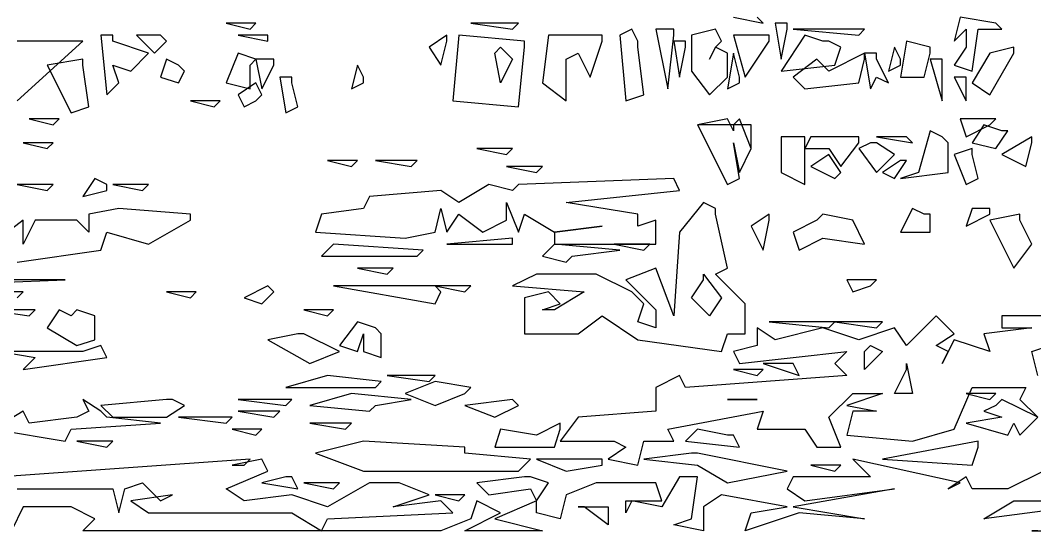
# Model space of a CAD drawing. Extents: x 1 to 798, y 2 to 577.
# Drawn here: x 399.5 to 569.5, y 2 to 87.5 of the extents above; entities that cross this region are included whole.
import ezdxf

# ---------------------------------------------------------------- set-up
doc = ezdxf.new("R2010")
doc.units = 0

msp = doc.modelspace()

# ---------------------------------------------------------------- linework, layer by layer
for p, q in [((439, 87), (434, 87)), ((434, 87), (438, 86)), ((439, 87), (434, 87)), ((434, 87), (438, 86)), ((438, 86), (439, 87)), ((438, 86), (439, 87)), ((483, 87), (475, 87)), ((475, 87), (482, 86)), ((483, 87), (475, 87)), ((475, 87), (482, 86)), ((482, 86), (483, 87)), ((482, 86), (483, 87)), ((519, 88), (524, 87)), ((519, 88), (524, 87)), ((524, 87), (523, 88)), ((524, 87), (523, 88)), ((528, 87), (526, 87)), ((526, 87), (527, 81)), ((528, 87), (526, 87)), ((526, 87), (527, 81)), ((528, 86), (528, 87)), ((528, 86), (528, 87)), ((557, 88), (556, 84)), ((557, 88), (556, 84)), ((563, 87), (557, 88)), ((563, 87), (557, 88)), ((564, 86), (563, 87)), ((564, 86), (563, 87)), ((415, 85), (413, 85)), ((413, 85), (414, 75)), ((415, 85), (413, 85)), ((413, 85), (414, 75)), ((415, 84), (415, 85)), ((415, 84), (415, 85)), ((423, 85), (419, 85)), ((419, 85), (422, 82)), ((423, 85), (419, 85)), ((419, 85), (422, 82)), ((424, 84), (423, 85)), ((424, 84), (423, 85)), ((441, 85), (436, 85)), ((436, 85), (441, 84)), ((441, 85), (436, 85)), ((436, 85), (441, 84)), ((441, 84), (441, 85)), ((441, 84), (441, 85)), ((471, 85), (468, 83)), ((471, 85), (468, 83)), ((471, 84), (471, 85)), ((471, 84), (471, 85)), ((473, 85), (472, 74)), ((473, 85), (472, 74)), ((484, 84), (473, 85)), ((484, 84), (473, 85)), ((488, 85), (487, 77)), ((488, 85), (487, 77)), ((497, 85), (488, 85)), ((497, 85), (488, 85)), ((497, 84), (497, 85)), ((497, 84), (497, 85)), ((502, 86), (500, 85)), ((502, 86), (500, 85)), ((500, 85), (501, 74)), ((500, 85), (501, 74)), ((503, 84), (502, 86)), ((503, 84), (502, 86)), ((509, 86), (506, 86)), ((506, 86), (508, 76)), ((509, 86), (506, 86)), ((506, 86), (508, 76)), ((508, 76), (509, 85)), ((508, 76), (509, 85)), ((509, 85), (509, 86)), ((509, 85), (509, 86)), ((516, 86), (512, 85)), ((516, 86), (512, 85)), ((512, 85), (512, 79)), ((512, 85), (512, 79)), ((517, 84), (516, 86)), ((517, 84), (516, 86)), ((525, 85), (519, 85)), ((519, 85), (521, 78)), ((525, 85), (519, 85)), ((519, 85), (521, 78)), ((525, 84), (525, 85)), ((525, 84), (525, 85)), ((527, 81), (528, 86)), ((527, 81), (528, 86)), ((531, 85), (527, 79)), ((531, 85), (527, 79)), ((541, 86), (529, 86)), ((529, 86), (540, 85)), ((541, 86), (529, 86)), ((529, 86), (540, 85)), ((534, 84), (531, 85)), ((534, 84), (531, 85)), ((540, 85), (541, 86)), ((540, 85), (541, 86)), ((556, 84), (558, 86)), ((556, 84), (558, 86)), ((558, 86), (558, 83)), ((558, 86), (558, 83)), ((559, 79), (560, 86)), ((559, 79), (560, 86)), ((560, 86), (564, 86)), ((560, 86), (564, 86)), ((399, 74), (410, 84)), ((400, 84), (399, 84)), ((399, 74), (410, 84)), ((400, 84), (399, 84)), ((410, 84), (400, 84)), ((410, 84), (400, 84)), ((421, 82), (415, 84)), ((421, 82), (415, 84)), ((422, 82), (424, 84)), ((422, 82), (424, 84)), ((470, 80), (471, 84)), ((470, 80), (471, 84)), ((484, 83), (484, 84)), ((484, 83), (484, 84)), ((495, 78), (497, 84)), ((495, 78), (497, 84)), ((503, 83), (503, 84)), ((503, 83), (503, 84)), ((511, 84), (509, 84)), ((509, 84), (510, 78)), ((511, 84), (509, 84)), ((509, 84), (510, 78)), ((511, 83), (511, 84)), ((511, 83), (511, 84)), ((516, 83), (517, 84)), ((516, 83), (517, 84)), ((521, 78), (525, 84)), ((521, 78), (525, 84)), ((535, 84), (534, 84)), ((535, 84), (534, 84)), ((537, 83), (535, 84)), ((537, 83), (535, 84)), ((548, 84), (547, 78)), ((548, 84), (547, 78)), ((552, 83), (548, 84)), ((552, 83), (548, 84)), ((418, 79), (421, 82)), ((418, 79), (421, 82)), ((436, 82), (434, 77)), ((436, 82), (434, 77)), ((439, 81), (436, 82)), ((439, 81), (436, 82)), ((468, 83), (470, 80)), ((468, 83), (470, 80)), ((479, 82), (480, 83)), ((479, 82), (480, 83)), ((480, 77), (479, 82)), ((480, 77), (479, 82)), ((480, 83), (482, 81)), ((480, 83), (482, 81)), ((483, 73), (484, 83)), ((483, 73), (484, 83)), ((491, 81), (493, 82)), ((491, 81), (493, 82)), ((493, 82), (495, 78)), ((493, 82), (495, 78)), ((504, 75), (503, 83)), ((504, 75), (503, 83)), ((510, 78), (511, 83)), ((510, 78), (511, 83)), ((516, 83), (515, 81)), ((515, 81), (516, 83)), ((516, 83), (515, 81)), ((515, 81), (516, 83)), ((518, 82), (516, 83)), ((518, 82), (516, 83)), ((518, 78), (518, 82)), ((519, 82), (518, 76)), ((518, 78), (518, 82)), ((519, 82), (518, 76)), ((520, 78), (519, 82)), ((520, 78), (519, 82)), ((541, 82), (535, 79)), ((541, 82), (535, 79)), ((536, 80), (537, 83)), ((536, 80), (537, 83)), ((541, 81), (541, 82)), ((543, 82), (541, 82)), ((541, 82), (542, 76)), ((541, 81), (541, 82)), ((543, 82), (541, 82)), ((541, 82), (542, 76)), ((543, 81), (543, 82)), ((543, 81), (543, 82)), ((546, 83), (545, 79)), ((546, 83), (545, 79)), ((547, 81), (546, 83)), ((547, 81), (546, 83)), ((551, 78), (552, 82)), ((551, 78), (552, 82)), ((552, 82), (552, 83)), ((552, 82), (552, 83)), ((558, 83), (556, 80)), ((558, 83), (556, 80)), ((562, 82), (559, 77)), ((562, 82), (559, 77)), ((566, 83), (562, 82)), ((566, 83), (562, 82)), ((562, 75), (566, 82)), ((562, 75), (566, 82)), ((566, 82), (566, 83)), ((566, 82), (566, 83)), ((410, 81), (404, 80)), ((410, 81), (404, 80)), ((404, 80), (408, 72)), ((404, 80), (408, 72)), ((410, 80), (410, 81)), ((410, 80), (410, 81)), ((411, 73), (410, 80)), ((411, 73), (410, 80)), ((416, 77), (415, 80)), ((415, 80), (418, 79)), ((416, 77), (415, 80)), ((415, 80), (418, 79)), ((424, 81), (423, 78)), ((424, 81), (423, 78)), ((426, 80), (424, 81)), ((426, 80), (424, 81)), ((427, 79), (426, 80)), ((427, 79), (426, 80)), ((438, 80), (439, 81)), ((438, 80), (439, 81)), ((438, 76), (438, 80)), ((438, 76), (438, 80)), ((442, 81), (439, 81)), ((439, 81), (440, 76)), ((442, 81), (439, 81)), ((439, 81), (440, 76)), ((440, 76), (442, 80)), ((440, 76), (442, 80)), ((442, 80), (442, 81)), ((442, 80), (442, 81)), ((456, 80), (455, 76)), ((456, 80), (455, 76)), ((457, 78), (456, 80)), ((457, 78), (456, 80)), ((482, 81), (480, 77)), ((482, 81), (480, 77)), ((491, 74), (491, 81)), ((491, 74), (491, 81)), ((527, 79), (536, 80)), ((527, 79), (536, 80)), ((533, 81), (529, 78)), ((533, 81), (529, 78)), ((535, 79), (533, 81)), ((535, 79), (533, 81)), ((540, 77), (541, 81)), ((540, 77), (541, 81)), ((545, 77), (543, 81)), ((545, 77), (543, 81)), ((545, 79), (547, 80)), ((545, 79), (547, 80)), ((547, 80), (547, 81)), ((547, 80), (547, 81)), ((554, 81), (552, 81)), ((552, 81), (554, 74)), ((554, 81), (552, 81)), ((552, 81), (554, 74)), ((554, 80), (554, 81)), ((554, 80), (554, 81)), ((554, 74), (554, 80)), ((554, 74), (554, 80)), ((556, 80), (559, 79)), ((556, 80), (559, 79)), ((426, 77), (427, 79)), ((426, 77), (427, 79)), ((512, 79), (515, 75)), ((512, 79), (515, 75)), ((414, 75), (416, 77)), ((414, 75), (416, 77)), ((423, 78), (426, 77)), ((423, 78), (426, 77)), ((434, 77), (438, 76)), ((434, 77), (438, 76)), ((439, 77), (436, 75)), ((439, 77), (436, 75)), ((440, 75), (439, 77)), ((440, 75), (439, 77)), ((445, 78), (443, 78)), ((443, 78), (444, 72)), ((445, 78), (443, 78)), ((443, 78), (444, 72)), ((445, 77), (445, 78)), ((445, 77), (445, 78)), ((446, 73), (445, 77)), ((446, 73), (445, 77)), ((455, 76), (457, 77)), ((455, 76), (457, 77)), ((457, 77), (457, 78)), ((457, 77), (457, 78)), ((487, 77), (491, 74)), ((487, 77), (491, 74)), ((515, 75), (518, 78)), ((515, 75), (518, 78)), ((518, 76), (520, 77)), ((518, 76), (520, 77)), ((520, 77), (520, 78)), ((520, 77), (520, 78)), ((529, 78), (531, 76)), ((529, 78), (531, 76)), ((531, 76), (540, 77)), ((531, 76), (540, 77)), ((542, 76), (543, 78)), ((542, 76), (543, 78)), ((543, 78), (545, 77)), ((543, 78), (545, 77)), ((547, 78), (551, 78)), ((547, 78), (551, 78)), ((558, 78), (556, 78)), ((556, 78), (558, 74)), ((558, 78), (556, 78)), ((556, 78), (558, 74)), ((558, 77), (558, 78)), ((558, 77), (558, 78)), ((558, 74), (558, 77)), ((558, 74), (558, 77)), ((559, 77), (562, 75)), ((559, 77), (562, 75)), ((436, 75), (437, 73)), ((436, 75), (437, 73)), ((439, 74), (440, 75)), ((439, 74), (440, 75)), ((501, 74), (504, 75)), ((501, 74), (504, 75)), ((433, 74), (428, 74)), ((428, 74), (432, 73)), ((433, 74), (428, 74)), ((428, 74), (432, 73)), ((432, 73), (433, 74)), ((432, 73), (433, 74)), ((437, 73), (439, 74)), ((437, 73), (439, 74)), ((472, 74), (483, 73)), ((472, 74), (483, 73)), ((408, 72), (411, 73)), ((408, 72), (411, 73)), ((444, 72), (446, 73)), ((444, 72), (446, 73)), ((406, 71), (401, 71)), ((401, 71), (405, 70)), ((406, 71), (401, 71)), ((401, 71), (405, 70)), ((405, 70), (406, 71)), ((405, 70), (406, 71)), ((518, 71), (513, 70)), ((518, 71), (513, 70)), ((519, 70), (513, 70)), ((513, 70), (518, 60)), ((513, 70), (518, 60)), ((519, 70), (513, 70)), ((513, 70), (518, 60)), ((513, 70), (518, 60)), ((519, 69), (518, 71)), ((519, 69), (518, 71)), ((520, 71), (519, 70)), ((520, 71), (519, 70)), ((522, 70), (519, 70)), ((519, 70), (519, 69)), ((522, 70), (519, 70)), ((519, 70), (519, 69)), ((522, 66), (520, 71)), ((522, 66), (520, 71)), ((522, 66), (522, 70)), ((522, 66), (522, 70)), ((563, 71), (557, 71)), ((557, 71), (558, 68)), ((563, 71), (557, 71)), ((557, 71), (558, 68)), ((558, 68), (562, 70)), ((558, 68), (562, 70)), ((561, 70), (559, 67)), ((561, 70), (559, 67)), ((564, 69), (561, 70)), ((564, 69), (561, 70)), ((562, 70), (563, 71)), ((562, 70), (563, 71)), ((531, 68), (527, 68)), ((527, 68), (527, 62)), ((531, 68), (527, 68)), ((527, 68), (527, 62)), ((531, 67), (531, 68)), ((532, 68), (531, 66)), ((531, 67), (531, 68)), ((532, 68), (531, 66)), ((540, 68), (532, 68)), ((540, 68), (532, 68)), ((540, 67), (540, 68)), ((540, 67), (540, 68)), ((548, 68), (543, 68)), ((543, 68), (549, 67)), ((548, 68), (543, 68)), ((543, 68), (549, 67)), ((549, 67), (548, 68)), ((549, 67), (548, 68)), ((552, 69), (550, 62)), ((552, 69), (550, 62)), ((554, 68), (552, 69)), ((554, 68), (552, 69)), ((555, 67), (554, 68)), ((555, 67), (554, 68)), ((563, 66), (565, 69)), ((563, 66), (565, 69)), ((565, 69), (564, 69)), ((565, 69), (564, 69)), ((569, 68), (564, 65)), ((569, 68), (564, 65)), ((569, 67), (569, 68)), ((569, 67), (569, 68)), ((405, 67), (400, 67)), ((400, 67), (404, 66)), ((405, 67), (400, 67)), ((400, 67), (404, 66)), ((404, 66), (405, 67)), ((404, 66), (405, 67)), ((520, 61), (519, 67)), ((519, 67), (520, 62)), ((520, 61), (519, 67)), ((519, 67), (520, 62)), ((520, 61), (519, 67)), ((519, 67), (520, 62)), ((520, 61), (519, 67)), ((519, 67), (520, 62)), ((531, 60), (531, 67)), ((531, 60), (531, 67)), ((537, 63), (540, 67)), ((537, 63), (540, 67)), ((542, 67), (540, 66)), ((542, 67), (540, 66)), ((543, 67), (542, 67)), ((543, 67), (542, 67)), ((546, 65), (543, 67)), ((546, 65), (543, 67)), ((555, 62), (555, 67)), ((555, 62), (555, 67)), ((559, 67), (563, 66)), ((559, 67), (563, 66)), ((568, 63), (569, 67)), ((568, 63), (569, 67)), ((482, 66), (476, 66)), ((476, 66), (481, 65)), ((482, 66), (476, 66)), ((476, 66), (481, 65)), ((481, 65), (482, 66)), ((481, 65), (482, 66)), ((520, 62), (522, 66)), ((520, 62), (522, 66)), ((520, 62), (522, 66)), ((520, 62), (522, 66)), ((531, 66), (535, 66)), ((531, 66), (535, 66)), ((535, 65), (532, 63)), ((535, 65), (532, 63)), ((535, 66), (537, 63)), ((535, 66), (537, 63)), ((537, 62), (535, 65)), ((537, 62), (535, 65)), ((540, 66), (543, 62)), ((540, 66), (543, 62)), ((543, 62), (546, 65)), ((543, 62), (546, 65)), ((559, 66), (556, 65)), ((559, 66), (556, 65)), ((556, 65), (558, 60)), ((556, 65), (558, 60)), ((559, 65), (559, 66)), ((559, 65), (559, 66)), ((560, 61), (559, 65)), ((560, 61), (559, 65)), ((564, 65), (568, 63)), ((564, 65), (568, 63)), ((456, 64), (451, 64)), ((451, 64), (455, 63)), ((456, 64), (451, 64)), ((451, 64), (455, 63)), ((455, 63), (456, 64)), ((455, 63), (456, 64)), ((466, 64), (459, 64)), ((459, 64), (465, 63)), ((466, 64), (459, 64)), ((459, 64), (465, 63)), ((465, 63), (466, 64)), ((465, 63), (466, 64)), ((487, 63), (481, 63)), ((481, 63), (486, 62)), ((487, 63), (481, 63)), ((481, 63), (486, 62)), ((486, 62), (487, 63)), ((486, 62), (487, 63)), ((532, 63), (536, 61)), ((532, 63), (536, 61)), ((547, 64), (544, 62)), ((547, 64), (544, 62)), ((546, 61), (548, 64)), ((546, 61), (548, 64)), ((548, 64), (547, 64)), ((548, 64), (547, 64)), ((527, 62), (531, 60)), ((527, 62), (531, 60)), ((536, 61), (537, 62)), ((536, 61), (537, 62)), ((544, 62), (546, 61)), ((544, 62), (546, 61)), ((550, 62), (547, 61)), ((547, 61), (555, 62)), ((550, 62), (547, 61)), ((547, 61), (555, 62)), ((405, 60), (399, 60)), ((399, 60), (404, 59)), ((405, 60), (399, 60)), ((399, 60), (404, 59)), ((404, 59), (405, 60)), ((404, 59), (405, 60)), ((412, 61), (410, 58)), ((412, 61), (410, 58)), ((414, 60), (412, 61)), ((414, 60), (412, 61)), ((414, 59), (414, 60)), ((414, 59), (414, 60)), ((421, 60), (415, 60)), ((415, 60), (420, 59)), ((421, 60), (415, 60)), ((415, 60), (420, 59)), ((420, 59), (421, 60)), ((420, 59), (421, 60)), ((478, 60), (473, 57)), ((478, 60), (473, 57)), ((482, 59), (478, 60)), ((482, 59), (478, 60)), ((483, 60), (482, 59)), ((483, 60), (482, 59)), ((509, 61), (483, 60)), ((509, 61), (483, 60)), ((510, 59), (509, 61)), ((510, 59), (509, 61)), ((518, 60), (520, 61)), ((518, 60), (520, 61)), ((518, 60), (520, 61)), ((518, 60), (520, 61)), ((558, 60), (560, 61)), ((558, 60), (560, 61)), ((410, 58), (414, 59)), ((410, 58), (414, 59)), ((458, 58), (457, 56)), ((458, 58), (457, 56)), ((470, 59), (458, 58)), ((470, 59), (458, 58)), ((473, 57), (470, 59)), ((473, 57), (470, 59)), ((491, 57), (510, 59)), ((491, 57), (510, 59)), ((481, 54), (481, 57)), ((481, 57), (483, 52)), ((481, 54), (481, 57)), ((481, 57), (483, 52)), ((503, 55), (491, 57)), ((503, 55), (491, 57)), ((514, 57), (510, 52)), ((514, 57), (510, 52)), ((516, 56), (514, 57)), ((516, 56), (514, 57)), ((416, 56), (411, 55)), ((416, 56), (411, 55)), ((411, 55), (411, 52)), ((411, 55), (411, 52)), ((428, 55), (416, 56)), ((428, 55), (416, 56)), ((428, 54), (428, 55)), ((428, 54), (428, 55)), ((450, 55), (449, 52)), ((450, 55), (449, 52)), ((457, 56), (450, 55)), ((457, 56), (450, 55)), ((469, 52), (470, 56)), ((469, 52), (470, 56)), ((470, 56), (471, 52)), ((470, 56), (471, 52)), ((471, 52), (473, 55)), ((471, 52), (473, 55)), ((473, 55), (477, 52)), ((473, 55), (477, 52)), ((483, 52), (484, 55)), ((483, 52), (484, 55)), ((484, 55), (489, 52)), ((484, 55), (489, 52)), ((503, 53), (503, 55)), ((503, 53), (503, 55)), ((516, 55), (516, 56)), ((516, 55), (516, 56)), ((518, 46), (516, 55)), ((518, 46), (516, 55)), ((525, 55), (522, 53)), ((525, 55), (522, 53)), ((525, 54), (525, 55)), ((525, 54), (525, 55)), ((534, 55), (533, 54)), ((534, 55), (533, 54)), ((539, 54), (534, 55)), ((539, 54), (534, 55)), ((549, 56), (547, 52)), ((549, 56), (547, 52)), ((551, 55), (549, 56)), ((551, 55), (549, 56)), ((552, 55), (551, 55)), ((552, 55), (551, 55)), ((552, 52), (552, 55)), ((552, 52), (552, 55)), ((559, 56), (558, 53)), ((559, 56), (558, 53)), ((558, 53), (562, 55)), ((558, 53), (562, 55)), ((562, 56), (559, 56)), ((562, 56), (559, 56)), ((562, 55), (562, 56)), ((562, 55), (562, 56)), ((567, 55), (562, 54)), ((567, 55), (562, 54)), ((567, 54), (567, 55)), ((567, 54), (567, 55)), ((400, 54), (396, 51)), ((400, 54), (396, 51)), ((402, 54), (400, 50)), ((400, 50), (400, 54)), ((402, 54), (400, 50)), ((400, 50), (400, 54)), ((409, 54), (402, 54)), ((409, 54), (402, 54)), ((411, 52), (409, 54)), ((411, 52), (409, 54)), ((421, 50), (428, 54)), ((421, 50), (428, 54)), ((477, 52), (481, 54)), ((477, 52), (481, 54)), ((489, 52), (497, 53)), ((497, 53), (489, 52)), ((489, 52), (497, 53)), ((497, 53), (489, 52)), ((506, 54), (503, 53)), ((506, 54), (503, 53)), ((506, 50), (506, 54)), ((506, 50), (506, 54)), ((522, 53), (524, 49)), ((522, 53), (524, 49)), ((524, 49), (525, 54)), ((524, 49), (525, 54)), ((533, 54), (529, 52)), ((533, 54), (529, 52)), ((541, 50), (539, 54)), ((541, 50), (539, 54)), ((562, 54), (566, 46)), ((562, 54), (566, 46)), ((569, 50), (567, 54)), ((569, 50), (567, 54)), ((413, 49), (414, 52)), ((413, 49), (414, 52)), ((414, 52), (421, 50)), ((414, 52), (421, 50)), ((449, 52), (464, 51)), ((449, 52), (464, 51)), ((464, 51), (469, 52)), ((464, 51), (469, 52)), ((482, 51), (471, 50)), ((482, 51), (471, 50)), ((482, 50), (482, 51)), ((482, 50), (482, 51)), ((489, 52), (489, 50)), ((489, 52), (489, 50)), ((510, 52), (509, 38)), ((510, 52), (509, 38)), ((529, 52), (530, 49)), ((529, 52), (530, 49)), ((530, 49), (534, 51)), ((530, 49), (534, 51)), ((534, 51), (541, 50)), ((534, 51), (541, 50)), ((547, 52), (552, 52)), ((547, 52), (552, 52)), ((452, 50), (450, 48)), ((452, 50), (450, 48)), ((467, 49), (452, 50)), ((467, 49), (452, 50)), ((471, 50), (482, 50)), ((471, 50), (482, 50)), ((489, 50), (487, 48)), ((489, 50), (487, 48)), ((489, 50), (506, 50)), ((500, 49), (489, 50)), ((489, 50), (506, 50)), ((500, 49), (489, 50)), ((505, 50), (499, 50)), ((499, 50), (504, 49)), ((505, 50), (499, 50)), ((499, 50), (504, 49)), ((504, 49), (505, 50)), ((504, 49), (505, 50)), ((566, 46), (569, 50)), ((566, 46), (569, 50)), ((399, 47), (413, 49)), ((399, 47), (413, 49)), ((450, 48), (466, 48)), ((450, 48), (466, 48)), ((466, 48), (467, 49)), ((466, 48), (467, 49)), ((487, 48), (491, 47)), ((487, 48), (491, 47)), ((491, 47), (492, 48)), ((491, 47), (492, 48)), ((492, 48), (500, 49)), ((492, 48), (500, 49)), ((462, 46), (456, 46)), ((456, 46), (461, 45)), ((462, 46), (456, 46)), ((456, 46), (461, 45)), ((461, 45), (462, 46)), ((461, 45), (462, 46)), ((506, 46), (501, 44)), ((506, 46), (501, 44)), ((509, 38), (506, 46)), ((509, 38), (506, 46)), ((516, 45), (518, 46)), ((516, 45), (518, 46)), ((486, 45), (482, 43)), ((486, 45), (482, 43)), ((496, 45), (486, 45)), ((496, 45), (486, 45)), ((502, 42), (496, 45)), ((502, 42), (496, 45)), ((514, 45), (517, 41)), ((514, 44), (514, 45)), ((514, 45), (517, 41)), ((514, 44), (514, 45)), ((521, 40), (516, 45)), ((521, 40), (516, 45)), ((380, 43), (407, 44)), ((380, 43), (407, 44)), ((407, 44), (388, 44)), ((407, 44), (388, 44)), ((441, 43), (437, 41)), ((441, 43), (437, 41)), ((442, 42), (441, 43)), ((442, 42), (441, 43)), ((469, 43), (452, 43)), ((452, 43), (469, 40)), ((469, 43), (452, 43)), ((452, 43), (469, 40)), ((470, 42), (469, 43)), ((475, 43), (469, 43)), ((469, 43), (474, 42)), ((470, 42), (469, 43)), ((475, 43), (469, 43)), ((469, 43), (474, 42)), ((474, 42), (475, 43)), ((474, 42), (475, 43)), ((482, 43), (494, 42)), ((482, 43), (494, 42)), ((501, 44), (506, 39)), ((501, 44), (506, 39)), ((512, 41), (514, 44)), ((512, 41), (514, 44)), ((543, 44), (538, 44)), ((538, 44), (539, 42)), ((543, 44), (538, 44)), ((538, 44), (539, 42)), ((539, 42), (542, 43)), ((539, 42), (542, 43)), ((542, 43), (543, 44)), ((542, 43), (543, 44)), ((400, 42), (395, 42)), ((400, 42), (395, 42)), ((399, 41), (400, 42)), ((399, 41), (400, 42)), ((429, 42), (424, 42)), ((424, 42), (428, 41)), ((429, 42), (424, 42)), ((424, 42), (428, 41)), ((428, 41), (429, 42)), ((428, 41), (429, 42)), ((437, 41), (440, 40)), ((437, 41), (440, 40)), ((440, 40), (442, 42)), ((440, 40), (442, 42)), ((469, 40), (470, 42)), ((469, 40), (470, 42)), ((488, 42), (484, 41)), ((488, 42), (484, 41)), ((484, 41), (484, 35)), ((484, 41), (484, 35)), ((490, 40), (488, 42)), ((490, 40), (488, 42)), ((494, 42), (489, 39)), ((494, 42), (489, 39)), ((504, 40), (502, 42)), ((504, 40), (502, 42)), ((515, 38), (512, 41)), ((515, 38), (512, 41)), ((517, 41), (515, 38)), ((517, 41), (515, 38)), ((487, 39), (490, 40)), ((487, 39), (490, 40)), ((503, 37), (504, 40)), ((503, 37), (504, 40)), ((521, 35), (521, 40)), ((521, 35), (521, 40)), ((402, 39), (394, 39)), ((394, 39), (401, 38)), ((402, 39), (394, 39)), ((394, 39), (401, 38)), ((401, 38), (402, 39)), ((401, 38), (402, 39)), ((406, 39), (404, 36)), ((406, 39), (404, 36)), ((408, 38), (406, 39)), ((408, 38), (406, 39)), ((409, 39), (408, 38)), ((409, 39), (408, 38)), ((412, 38), (409, 39)), ((412, 38), (409, 39)), ((412, 34), (412, 38)), ((412, 34), (412, 38)), ((452, 39), (447, 39)), ((447, 39), (451, 38)), ((452, 39), (447, 39)), ((447, 39), (451, 38)), ((451, 38), (452, 39)), ((451, 38), (452, 39)), ((489, 39), (487, 39)), ((489, 39), (487, 39)), ((493, 35), (497, 38)), ((493, 35), (497, 38)), ((497, 38), (503, 34)), ((497, 38), (503, 34)), ((506, 39), (506, 36)), ((506, 39), (506, 36)), ((553, 38), (548, 33)), ((553, 38), (548, 33)), ((556, 35), (553, 38)), ((556, 35), (553, 38)), ((580, 38), (564, 38)), ((564, 38), (564, 36)), ((580, 38), (564, 38)), ((564, 38), (564, 36)), ((404, 36), (409, 33)), ((404, 36), (409, 33)), ((456, 37), (453, 33)), ((456, 37), (453, 33)), ((459, 36), (456, 37)), ((459, 36), (456, 37)), ((460, 35), (459, 36)), ((460, 35), (459, 36)), ((506, 36), (503, 37)), ((506, 36), (503, 37)), ((526, 34), (523, 36)), ((523, 36), (523, 33)), ((526, 34), (523, 36)), ((523, 36), (523, 33)), ((536, 37), (525, 37)), ((525, 37), (535, 36)), ((536, 37), (525, 37)), ((525, 37), (535, 36)), ((534, 36), (526, 34)), ((534, 36), (526, 34)), ((540, 34), (534, 36)), ((540, 34), (534, 36)), ((535, 36), (536, 37)), ((535, 36), (536, 37)), ((544, 37), (536, 37)), ((536, 37), (543, 36)), ((544, 37), (536, 37)), ((536, 37), (543, 36)), ((546, 36), (540, 34)), ((546, 36), (540, 34)), ((543, 36), (544, 37)), ((543, 36), (544, 37)), ((548, 33), (546, 36)), ((548, 33), (546, 36)), ((569, 36), (561, 35)), ((569, 36), (561, 35)), ((564, 36), (569, 36)), ((564, 36), (569, 36)), ((409, 33), (412, 34)), ((409, 33), (412, 34)), ((446, 35), (441, 34)), ((446, 35), (441, 34)), ((441, 34), (448, 30)), ((441, 34), (448, 30)), ((447, 35), (446, 35)), ((447, 35), (446, 35)), ((453, 32), (447, 35)), ((453, 32), (447, 35)), ((456, 32), (457, 35)), ((456, 32), (457, 35)), ((457, 35), (457, 32)), ((457, 35), (457, 32)), ((460, 31), (460, 35)), ((460, 31), (460, 35)), ((484, 35), (493, 35)), ((484, 35), (493, 35)), ((503, 34), (517, 32)), ((503, 34), (517, 32)), ((517, 32), (518, 35)), ((517, 32), (518, 35)), ((518, 35), (521, 35)), ((518, 35), (521, 35)), ((553, 33), (556, 35)), ((553, 33), (556, 35)), ((556, 34), (554, 30)), ((556, 34), (554, 30)), ((562, 32), (556, 34)), ((562, 32), (556, 34)), ((561, 35), (562, 32)), ((561, 35), (562, 32)), ((413, 33), (410, 32)), ((413, 33), (410, 32)), ((414, 31), (413, 33)), ((414, 31), (413, 33)), ((453, 33), (456, 32)), ((453, 33), (456, 32)), ((523, 33), (519, 32)), ((523, 33), (519, 32)), ((541, 32), (542, 33)), ((541, 32), (542, 33)), ((542, 33), (544, 32)), ((542, 33), (544, 32)), ((555, 32), (553, 33)), ((555, 32), (553, 33)), ((569, 32), (572, 33)), ((569, 32), (572, 33)), ((409, 32), (396, 32)), ((396, 32), (402, 31)), ((409, 32), (396, 32)), ((396, 32), (402, 31)), ((402, 31), (400, 29)), ((400, 29), (414, 31)), ((402, 31), (400, 29)), ((400, 29), (414, 31)), ((410, 32), (409, 32)), ((410, 32), (409, 32)), ((448, 30), (453, 32)), ((448, 30), (453, 32)), ((457, 32), (460, 31)), ((457, 32), (460, 31)), ((519, 32), (520, 30)), ((519, 32), (520, 30)), ((520, 30), (538, 32)), ((520, 30), (538, 32)), ((538, 32), (536, 30)), ((538, 32), (536, 30)), ((544, 32), (541, 29)), ((541, 29), (541, 32)), ((544, 32), (541, 29)), ((541, 29), (541, 32)), ((554, 30), (555, 32)), ((554, 30), (555, 32)), ((570, 28), (569, 32)), ((570, 28), (569, 32)), ((524, 29), (519, 29)), ((519, 29), (523, 28)), ((524, 29), (519, 29)), ((519, 29), (523, 28)), ((523, 28), (524, 29)), ((523, 28), (524, 29)), ((528, 30), (524, 30)), ((524, 30), (530, 28)), ((528, 30), (524, 30)), ((524, 30), (530, 28)), ((529, 30), (528, 30)), ((529, 30), (528, 30)), ((530, 28), (529, 30)), ((530, 28), (529, 30)), ((536, 30), (538, 28)), ((536, 30), (538, 28)), ((546, 25), (548, 29)), ((546, 25), (548, 29)), ((548, 30), (549, 25)), ((548, 29), (548, 30)), ((548, 30), (549, 25)), ((548, 29), (548, 30)), ((451, 28), (444, 26)), ((451, 28), (444, 26)), ((460, 27), (451, 28)), ((460, 27), (451, 28)), ((469, 28), (461, 28)), ((461, 28), (468, 27)), ((469, 28), (461, 28)), ((461, 28), (468, 27)), ((468, 27), (469, 28)), ((468, 27), (469, 28)), ((510, 28), (506, 26)), ((510, 28), (506, 26)), ((511, 26), (510, 28)), ((511, 26), (510, 28)), ((538, 28), (511, 26)), ((538, 28), (511, 26)), ((444, 26), (459, 26)), ((444, 26), (459, 26)), ((459, 26), (460, 27)), ((459, 26), (460, 27)), ((469, 27), (464, 25)), ((469, 27), (464, 25)), ((475, 26), (469, 27)), ((475, 26), (469, 27)), ((474, 25), (475, 26)), ((474, 25), (475, 26)), ((506, 26), (506, 22)), ((506, 26), (506, 22)), ((556, 19), (559, 26)), ((556, 19), (559, 26)), ((559, 26), (568, 26)), ((559, 26), (568, 26)), ((568, 26), (567, 24)), ((568, 26), (567, 24)), ((413, 22), (410, 24)), ((410, 24), (411, 22)), ((413, 22), (410, 24)), ((410, 24), (411, 22)), ((424, 24), (413, 23)), ((424, 24), (413, 23)), ((425, 24), (424, 24)), ((425, 24), (424, 24)), ((427, 23), (425, 24)), ((427, 23), (425, 24)), ((445, 24), (436, 24)), ((436, 24), (444, 23)), ((445, 24), (436, 24)), ((436, 24), (444, 23)), ((444, 23), (445, 24)), ((444, 23), (445, 24)), ((455, 25), (448, 23)), ((455, 25), (448, 23)), ((465, 24), (455, 25)), ((465, 24), (455, 25)), ((459, 23), (465, 24)), ((459, 23), (465, 24)), ((464, 25), (469, 23)), ((464, 25), (469, 23)), ((469, 23), (474, 25)), ((469, 23), (474, 25)), ((482, 24), (474, 23)), ((482, 24), (474, 23)), ((483, 23), (482, 24)), ((483, 23), (482, 24)), ((518, 24), (523, 24)), ((519, 24), (518, 24)), ((518, 24), (523, 24)), ((519, 24), (518, 24)), ((523, 24), (519, 24)), ((523, 24), (519, 24)), ((535, 21), (539, 25)), ((535, 21), (539, 25)), ((544, 25), (538, 23)), ((544, 25), (538, 23)), ((539, 25), (544, 25)), ((539, 25), (544, 25)), ((549, 25), (546, 25)), ((549, 25), (546, 25)), ((563, 25), (558, 25)), ((558, 25), (562, 24)), ((563, 25), (558, 25)), ((558, 25), (562, 24)), ((562, 24), (563, 25)), ((562, 24), (563, 25)), ((564, 24), (563, 23)), ((564, 24), (563, 23)), ((570, 21), (564, 24)), ((570, 21), (564, 24)), ((567, 24), (570, 21)), ((567, 24), (570, 21)), ((413, 23), (415, 21)), ((413, 23), (415, 21)), ((424, 21), (427, 23)), ((424, 21), (427, 23)), ((448, 23), (458, 22)), ((448, 23), (458, 22)), ((458, 22), (459, 23)), ((458, 22), (459, 23)), ((474, 23), (479, 21)), ((474, 23), (479, 21)), ((479, 21), (483, 23)), ((479, 21), (483, 23)), ((538, 23), (543, 22)), ((538, 23), (543, 22)), ((563, 23), (561, 22)), ((563, 23), (561, 22)), ((400, 22), (395, 19)), ((400, 22), (395, 19)), ((401, 20), (400, 22)), ((401, 20), (400, 22)), ((409, 21), (401, 20)), ((409, 21), (401, 20)), ((411, 22), (409, 21)), ((411, 22), (409, 21)), ((414, 21), (413, 22)), ((414, 21), (413, 22)), ((423, 20), (414, 21)), ((423, 20), (414, 21)), ((415, 21), (424, 21)), ((415, 21), (424, 21)), ((435, 21), (426, 21)), ((426, 21), (434, 20)), ((435, 21), (426, 21)), ((426, 21), (434, 20)), ((434, 20), (435, 21)), ((434, 20), (435, 21)), ((443, 22), (436, 22)), ((436, 22), (442, 21)), ((443, 22), (436, 22)), ((436, 22), (442, 21)), ((442, 21), (443, 22)), ((442, 21), (443, 22)), ((493, 21), (490, 17)), ((493, 21), (490, 17)), ((506, 22), (493, 21)), ((506, 22), (493, 21)), ((508, 19), (524, 22)), ((508, 19), (524, 22)), ((524, 22), (523, 19)), ((524, 22), (523, 19)), ((537, 16), (535, 21)), ((537, 16), (535, 21)), ((539, 22), (538, 18)), ((539, 22), (538, 18)), ((543, 22), (539, 22)), ((543, 22), (539, 22)), ((564, 21), (558, 20)), ((564, 21), (558, 20)), ((561, 22), (564, 21)), ((561, 22), (564, 21)), ((567, 18), (570, 21)), ((567, 18), (570, 21)), ((395, 19), (407, 17)), ((395, 19), (407, 17)), ((407, 17), (408, 19)), ((407, 17), (408, 19)), ((408, 19), (423, 20)), ((408, 19), (423, 20)), ((440, 19), (435, 19)), ((435, 19), (439, 18)), ((440, 19), (435, 19)), ((435, 19), (439, 18)), ((439, 18), (440, 19)), ((439, 18), (440, 19)), ((455, 20), (448, 20)), ((448, 20), (454, 19)), ((455, 20), (448, 20)), ((448, 20), (454, 19)), ((454, 19), (455, 20)), ((454, 19), (455, 20)), ((480, 19), (479, 16)), ((480, 19), (479, 16)), ((486, 18), (480, 19)), ((486, 18), (480, 19)), ((490, 20), (486, 18)), ((490, 20), (486, 18)), ((489, 16), (490, 19)), ((489, 16), (490, 19)), ((490, 19), (490, 20)), ((490, 19), (490, 20)), ((509, 17), (508, 19)), ((509, 17), (508, 19)), ((513, 19), (511, 17)), ((513, 19), (511, 17)), ((518, 18), (513, 19)), ((518, 18), (513, 19)), ((523, 19), (531, 19)), ((523, 19), (531, 19)), ((531, 19), (533, 16)), ((531, 19), (533, 16)), ((549, 17), (556, 19)), ((549, 17), (556, 19)), ((558, 20), (565, 18)), ((558, 20), (565, 18)), ((565, 18), (566, 20)), ((565, 18), (566, 20)), ((566, 20), (567, 18)), ((566, 20), (567, 18)), ((415, 17), (409, 17)), ((409, 17), (414, 16)), ((415, 17), (409, 17)), ((409, 17), (414, 16)), ((414, 16), (415, 17)), ((414, 16), (415, 17)), ((457, 17), (449, 15)), ((457, 17), (449, 15)), ((474, 16), (457, 17)), ((474, 16), (457, 17)), ((490, 17), (499, 17)), ((490, 17), (499, 17)), ((499, 17), (501, 16)), ((499, 17), (501, 16)), ((503, 13), (504, 17)), ((503, 13), (504, 17)), ((504, 17), (509, 17)), ((504, 17), (509, 17)), ((511, 17), (520, 16)), ((511, 17), (520, 16)), ((519, 18), (518, 18)), ((519, 18), (518, 18)), ((520, 16), (519, 18)), ((520, 16), (519, 18)), ((538, 18), (549, 17)), ((538, 18), (549, 17)), ((560, 17), (544, 14)), ((560, 17), (544, 14)), ((560, 16), (560, 17)), ((560, 16), (560, 17)), ((474, 15), (474, 16)), ((474, 15), (474, 16)), ((479, 16), (489, 16)), ((479, 16), (489, 16)), ((501, 16), (498, 14)), ((501, 16), (498, 14)), ((533, 16), (537, 16)), ((533, 16), (537, 16)), ((559, 13), (560, 16)), ((559, 13), (560, 16)), ((438, 14), (382, 10)), ((438, 14), (382, 10)), ((440, 14), (435, 13)), ((440, 14), (435, 13)), ((437, 13), (438, 14)), ((437, 13), (438, 14)), ((441, 12), (440, 14)), ((441, 12), (440, 14)), ((449, 15), (457, 12)), ((449, 15), (457, 12)), ((485, 14), (474, 15)), ((485, 14), (474, 15)), ((483, 12), (485, 14)), ((483, 12), (485, 14)), ((497, 14), (486, 14)), ((486, 14), (491, 12)), ((497, 14), (486, 14)), ((486, 14), (491, 12)), ((497, 13), (497, 14)), ((497, 13), (497, 14)), ((498, 14), (503, 13)), ((498, 14), (503, 13)), ((512, 15), (504, 14)), ((512, 15), (504, 14)), ((504, 14), (513, 13)), ((504, 14), (513, 13)), ((513, 15), (512, 15)), ((513, 15), (512, 15)), ((528, 12), (513, 15)), ((528, 12), (513, 15)), ((557, 10), (539, 14)), ((539, 14), (542, 11)), ((557, 10), (539, 14)), ((539, 14), (542, 11)), ((544, 14), (559, 13)), ((544, 14), (559, 13)), ((434, 9), (441, 12)), ((434, 9), (441, 12)), ((435, 13), (437, 13)), ((435, 13), (437, 13)), ((457, 12), (483, 12)), ((457, 12), (483, 12)), ((491, 12), (497, 13)), ((491, 12), (497, 13)), ((513, 13), (518, 10)), ((513, 13), (518, 10)), ((518, 10), (528, 12)), ((518, 10), (528, 12)), ((537, 13), (532, 13)), ((532, 13), (536, 12)), ((537, 13), (532, 13)), ((532, 13), (536, 12)), ((536, 12), (537, 13)), ((536, 12), (537, 13)), ((571, 12), (565, 9)), ((571, 12), (565, 9)), ((444, 11), (440, 10)), ((444, 11), (440, 10)), ((445, 11), (444, 11)), ((445, 11), (444, 11)), ((446, 9), (445, 11)), ((446, 9), (445, 11)), ((484, 11), (476, 10)), ((484, 11), (476, 10)), ((485, 11), (484, 11)), ((485, 11), (484, 11)), ((488, 10), (485, 11)), ((488, 10), (485, 11)), ((510, 11), (507, 6)), ((510, 11), (507, 6)), ((513, 11), (510, 11)), ((513, 11), (510, 11)), ((512, 4), (513, 11)), ((512, 4), (513, 11)), ((529, 11), (528, 9)), ((529, 11), (528, 9)), ((542, 11), (529, 11)), ((542, 11), (529, 11)), ((558, 11), (555, 9)), ((558, 11), (555, 9)), ((559, 9), (558, 11)), ((559, 9), (558, 11)), ((399, 9), (415, 9)), ((399, 9), (415, 9)), ((415, 9), (416, 5)), ((415, 9), (416, 5)), ((416, 5), (417, 9)), ((416, 5), (417, 9)), ((417, 9), (420, 10)), ((417, 9), (420, 10)), ((420, 10), (423, 7)), ((420, 10), (423, 7)), ((437, 7), (434, 9)), ((437, 7), (434, 9)), ((440, 10), (446, 9)), ((440, 10), (446, 9)), ((453, 10), (447, 10)), ((447, 10), (452, 9)), ((453, 10), (447, 10)), ((447, 10), (452, 9)), ((458, 10), (451, 6)), ((458, 10), (451, 6)), ((452, 9), (453, 10)), ((452, 9), (453, 10)), ((463, 10), (458, 10)), ((463, 10), (458, 10)), ((468, 8), (463, 10)), ((468, 8), (463, 10)), ((476, 10), (478, 8)), ((476, 10), (478, 8)), ((478, 8), (485, 9)), ((478, 8), (485, 9)), ((485, 9), (486, 7)), ((485, 9), (486, 7)), ((486, 7), (488, 10)), ((486, 7), (488, 10)), ((496, 10), (491, 8)), ((496, 10), (491, 8)), ((506, 10), (496, 10)), ((506, 10), (496, 10)), ((507, 7), (506, 10)), ((507, 7), (506, 10)), ((528, 9), (531, 7)), ((528, 9), (531, 7)), ((546, 9), (529, 6)), ((546, 9), (529, 6)), ((531, 7), (546, 9)), ((531, 7), (546, 9)), ((555, 9), (557, 10)), ((555, 9), (557, 10)), ((565, 9), (559, 9)), ((565, 9), (559, 9)), ((425, 8), (418, 7)), ((425, 8), (418, 7)), ((418, 7), (421, 5)), ((418, 7), (421, 5)), ((423, 7), (425, 8)), ((423, 7), (425, 8)), ((445, 8), (437, 7)), ((445, 8), (437, 7)), ((451, 6), (445, 8)), ((451, 6), (445, 8)), ((462, 6), (468, 8)), ((462, 6), (468, 8)), ((470, 7), (462, 6)), ((470, 7), (462, 6)), ((474, 8), (469, 8)), ((469, 8), (473, 7)), ((474, 8), (469, 8)), ((469, 8), (473, 7)), ((472, 5), (470, 7)), ((472, 5), (470, 7)), ((473, 7), (474, 8)), ((473, 7), (474, 8)), ((476, 7), (475, 4)), ((476, 7), (475, 4)), ((480, 5), (476, 7)), ((480, 5), (476, 7)), ((486, 7), (479, 4)), ((486, 7), (479, 4)), ((486, 5), (486, 7)), ((486, 5), (486, 7)), ((491, 8), (490, 4)), ((491, 8), (490, 4)), ((502, 7), (501, 5)), ((501, 5), (501, 7)), ((501, 7), (507, 7)), ((502, 7), (501, 5)), ((501, 5), (501, 7)), ((501, 7), (507, 7)), ((507, 6), (502, 7)), ((507, 6), (502, 7)), ((517, 8), (514, 6)), ((517, 8), (514, 6)), ((528, 6), (517, 8)), ((528, 6), (517, 8)), ((592, 8), (561, 4)), ((592, 8), (561, 4)), ((561, 4), (566, 7)), ((561, 4), (566, 7)), ((566, 7), (586, 7)), ((566, 7), (586, 7)), ((400, 6), (398, 2)), ((400, 6), (398, 2)), ((408, 6), (400, 6)), ((408, 6), (400, 6)), ((412, 4), (408, 6)), ((412, 4), (408, 6)), ((493, 6), (498, 6)), ((494, 6), (493, 6)), ((493, 6), (498, 6)), ((494, 6), (493, 6)), ((498, 3), (494, 6)), ((498, 3), (494, 6)), ((498, 6), (498, 3)), ((498, 6), (498, 3)), ((514, 6), (514, 2)), ((514, 6), (514, 2)), ((522, 5), (528, 6)), ((522, 5), (528, 6)), ((529, 6), (541, 4)), ((529, 6), (541, 4)), ((410, 2), (412, 4)), ((410, 2), (412, 4)), ((421, 5), (445, 5)), ((421, 5), (445, 5)), ((445, 5), (450, 2)), ((445, 5), (450, 2)), ((450, 2), (451, 4)), ((450, 2), (451, 4)), ((451, 4), (472, 5)), ((451, 4), (472, 5)), ((475, 4), (470, 2)), ((475, 4), (470, 2)), ((474, 2), (480, 5)), ((474, 2), (480, 5)), ((479, 4), (487, 2)), ((479, 4), (487, 2)), ((490, 4), (486, 5)), ((490, 4), (486, 5)), ((509, 3), (512, 4)), ((509, 3), (512, 4)), ((530, 5), (521, 2)), ((521, 2), (522, 5)), ((530, 5), (521, 2)), ((521, 2), (522, 5)), ((541, 4), (530, 5)), ((541, 4), (530, 5)), ((470, 2), (410, 2)), ((470, 2), (410, 2)), ((487, 2), (474, 2)), ((487, 2), (474, 2)), ((514, 2), (509, 3)), ((514, 2), (509, 3)), ((569, 2), (580, 2)), ((570, 2), (569, 2)), ((569, 2), (580, 2)), ((570, 2), (569, 2))]:
    msp.add_line(p, q)

doc.saveas('drawing.dxf')
